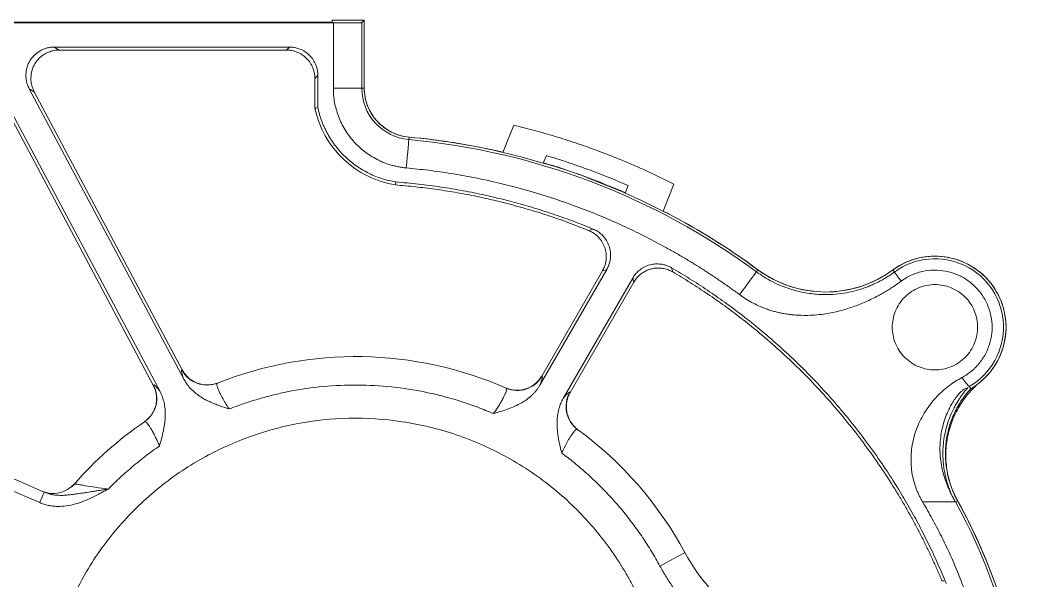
# Model space of a CAD drawing. Header units: millimetres. Extents: x 150 to 443, y 88 to 295.
# Drawn here: x 185.5 to 238.8, y 218.5 to 248.1 of the extents above; entities that cross this region are included whole.
import ezdxf

# ---------------------------------------------------------------- set-up
doc = ezdxf.new("R2010")
doc.units = ezdxf.units.MM

msp = doc.modelspace()

# ---------------------------------------------------------------- linework, layer by layer
at = {"color": 7, "linetype": 'Continuous', "lineweight": 15}
for p, q in [((201.976, 248.126), (203.668, 248.126)), ((201.976, 248.126), (201.976, 248.023)), ((203.539, 247.997), (203.668, 248.126)), ((203.668, 248.126), (203.668, 244.54)), ((165.355, 247.984), (202.038, 247.984)), ((202.038, 247.984), (202.038, 244.54)), ((203.539, 247.997), (203.539, 244.54)), ((187.307, 246.705), (199.724, 246.705)), ((187.57, 246.547), (187.307, 246.705)), ((199.567, 246.547), (187.57, 246.547)), ((199.567, 246.547), (199.724, 246.705)), ((183.541, 245.753), (192.53, 228.848)), ((183.635, 245.911), (192.889, 228.508)), ((201.22, 245.21), (201.062, 245.052)), ((201.064, 243.472), (201.062, 245.052)), ((201.22, 245.21), (201.222, 243.489)), ((194.139, 229.173), (185.986, 244.507)), ((186.249, 244.349), (185.986, 244.507)), ((202.038, 244.54), (203.539, 244.54)), ((203.539, 244.54), (203.668, 244.54)), ((194.059, 229.661), (186.249, 244.349)), ((210.977, 241.134), (211.56, 242.578)), ((206.034, 241.948), (206.022, 241.82)), ((210.77, 241.188), (210.707, 241.214)), ((213.119, 240.571), (213.282, 240.974)), ((213.125, 240.585), (213.271, 240.537)), ((213.267, 240.537), (213.229, 240.542)), ((217.273, 239.076), (215.369, 239.837)), ((205.318, 239.424), (205.337, 239.581)), ((217.607, 239.387), (217.444, 238.985)), ((220.019, 239.464), (219.44, 238.032)), ((217.332, 239.038), (217.298, 239.06)), ((217.3, 239.06), (217.45, 238.999)), ((219.676, 237.929), (219.611, 237.95)), ((216.472, 234.966), (212.94, 228.846)), ((216.245, 234.888), (213.037, 229.33)), ((216.472, 234.966), (216.245, 234.888)), ((224.375, 234.839), (224.452, 234.943)), ((231.572, 234.935), (231.654, 234.825)), ((214.167, 228.138), (217.842, 234.505)), ((214.537, 228.464), (217.899, 234.289)), ((192.53, 228.848), (192.542, 228.856)), ((235.594, 228.773), (235.681, 228.665)), ((186.777, 223.197), (185.044, 223.951)), ((188.408, 223.635), (188.209, 223.484)), ((188.37, 223.641), (188.406, 223.634)), ((186.537, 222.647), (184.804, 223.4)), ((234.988, 222.748), (234.875, 222.685)), ((234.265, 218.516), (234.163, 218.517))]:
    msp.add_line(p, q, dxfattribs=at)
at = {"color": 7, "linetype": 'Continuous', "lineweight": 15, "flags": 128}
for points in [[(205.885, 240.324), (205.912, 240.615), (205.937, 240.894), (205.961, 241.151), (205.981, 241.377), (205.999, 241.563), (206.011, 241.702), (206.019, 241.789), (206.022, 241.82)], [(194.059, 229.661), (194.051, 229.658), (194.045, 229.655)], [(213.051, 229.324), (213.043, 229.327), (213.037, 229.33)], [(214.537, 228.464), (214.53, 228.469), (214.525, 228.473)], [(186.537, 222.647), (186.584, 222.754), (186.629, 222.857), (186.67, 222.953), (186.707, 223.036), (186.736, 223.105), (186.758, 223.155), (186.772, 223.187), (186.777, 223.197)], [(219.276, 219.3), (219.534, 219.44), (219.781, 219.574), (220.009, 219.698), (220.209, 219.807), (220.373, 219.896), (220.495, 219.962), (220.571, 220.002), (220.596, 220.016)]]:
    msp.add_lwpolyline(points, dxfattribs=at)
at = {"color": 7, "linetype": 'Continuous', "lineweight": 15}
for centre, radius, start, end in [((206.271, 244.54), 2.732, 180, 264.7703), ((206.271, 244.54), 2.603, 180, 264.7703), ((202.693, 205.45), 36.521, 53.5816, 84.7703), ((202.693, 205.45), 36.651, 76.9263, 84.7703), ((202.693, 205.45), 36.661, 66.2574, 73.4621), ((202.693, 205.45), 36.651, 53.5816, 62.7995), ((233.794, 231.91), 3.754, 309.5754, 126.2919), ((233.794, 231.91), 3.617, 299.8486, 126.2919), ((228.018, 239.776), 6.006, 233.5816, 306.2919), ((203.219, 210.589), 19.77, 66.3385, 111.6657), ((195.369, 230.355), 1.498, 207.8498, 291.5713), ((211.752, 230.07), 1.498, 246.4329, 330.154), ((191.221, 228.149), 1.498, 304.4285, 28.1495), ((215.82, 227.721), 1.498, 149.8545, 233.5752), ((203.219, 210.589), 19.77, 124.3343, 138.6847), ((203.219, 210.589), 19.77, 28.4802, 53.6699), ((187.242, 224.632), 1.501, 246.496, 318.6847), ((229.742, 224.978), 10.406, 208.4802, 237.5819)]:
    msp.add_arc(centre, radius, start, end, dxfattribs=at)
for centre, major_axis, start_param, end_param in [((183.697, 255.347), (839.655, 0), 4.691784, 4.732993), ((183.697, 252.913), (561.609, 0), 4.681655, 4.743123), ((200.975, 248.03), (1.001, 0), 4.732993, 6.283185)]:
    msp.add_ellipse(centre, major_axis=major_axis, ratio=0.008727, start_param=start_param, end_param=end_param, dxfattribs=at)
for points, knots in [([(201.976, 248.023), (201.975, 248.023), (201.974, 248.022), (201.96, 248.021), (201.938, 248.02), (201.894, 248.019), (201.816, 248.018), (201.684, 248.017), (201.522, 248.015), (201.341, 248.015), (201.149, 248.014), (201.019, 248.014), (200.954, 248.014)], [0, 0, 0, 0, 0.0603508, 0.1202218, 0.1801337, 0.2406059, 0.3702095, 0.5001323, 0.6297338, 0.7596546, 0.8797461, 1, 1, 1, 1]), ([(202.038, 247.984), (202.075, 247.984), (202.15, 247.984), (202.262, 247.984), (202.373, 247.984), (202.481, 247.984), (202.648, 247.985), (202.864, 247.986), (203.102, 247.987), (203.297, 247.989), (203.421, 247.991), (203.493, 247.993), (203.531, 247.995), (203.536, 247.996), (203.539, 247.997)], [0, 0, 0, 0, 0.048296, 0.096201, 0.143986, 0.191927, 0.240294, 0.370053, 0.500042, 0.629802, 0.759793, 0.840024, 0.919669, 1, 1, 1, 1]), ([(185.986, 244.507), (185.967, 244.546), (185.928, 244.623), (185.882, 244.744), (185.847, 244.867), (185.823, 244.993), (185.81, 245.121), (185.807, 245.273), (185.822, 245.447), (185.878, 245.697), (186.007, 245.99), (186.246, 246.293), (186.506, 246.487), (186.742, 246.6), (186.927, 246.66), (187.116, 246.698), (187.244, 246.702), (187.307, 246.705)], [0, 0, 0, 0, 0.042458, 0.084257, 0.125701, 0.167104, 0.208779, 0.251033, 0.314438, 0.377933, 0.500218, 0.622503, 0.749127, 0.812636, 0.876424, 0.938117, 1, 1, 1, 1]), ([(187.57, 246.547), (187.526, 246.546), (187.44, 246.544), (187.311, 246.527), (187.186, 246.5), (187.064, 246.463), (186.944, 246.414), (186.809, 246.346), (186.663, 246.251), (186.468, 246.083), (186.269, 245.832), (186.115, 245.479), (186.065, 245.158), (186.076, 244.897), (186.11, 244.705), (186.166, 244.52), (186.221, 244.406), (186.249, 244.349)], [0, 0, 0, 0, 0.042458, 0.084257, 0.125701, 0.167104, 0.208779, 0.251033, 0.314438, 0.377933, 0.500218, 0.622503, 0.749127, 0.812636, 0.876424, 0.938117, 1, 1, 1, 1]), ([(201.062, 245.052), (201.062, 245.09), (201.06, 245.166), (201.047, 245.278), (201.026, 245.389), (200.996, 245.497), (200.937, 245.664), (200.826, 245.88), (200.632, 246.117), (200.395, 246.311), (200.156, 246.434), (199.94, 246.504), (199.755, 246.54), (199.63, 246.545), (199.567, 246.547)], [0, 0, 0, 0, 0.0484, 0.09638, 0.144215, 0.19218, 0.24055, 0.370225, 0.500048, 0.629643, 0.759546, 0.839791, 0.919515, 1, 1, 1, 1]), ([(199.724, 246.705), (199.762, 246.704), (199.838, 246.702), (199.95, 246.689), (200.06, 246.668), (200.169, 246.639), (200.336, 246.58), (200.552, 246.469), (200.789, 246.275), (200.984, 246.038), (201.106, 245.8), (201.177, 245.584), (201.213, 245.399), (201.218, 245.273), (201.22, 245.21)], [0, 0, 0, 0, 0.0484, 0.09638, 0.144215, 0.19218, 0.24055, 0.370225, 0.500048, 0.629643, 0.759546, 0.839791, 0.919515, 1, 1, 1, 1]), ([(205.885, 240.324), (205.813, 240.332), (205.67, 240.347), (205.457, 240.384), (205.247, 240.43), (205.039, 240.487), (204.835, 240.555), (204.634, 240.634), (204.256, 240.804), (203.728, 241.122), (203.126, 241.669), (202.635, 242.319), (202.343, 242.923), (202.182, 243.42), (202.099, 243.788), (202.047, 244.162), (202.041, 244.414), (202.038, 244.54)], [0, 0, 0, 0, 0.034692, 0.069162, 0.1035, 0.137795, 0.17214, 0.206624, 0.241337, 0.370639, 0.500026, 0.629329, 0.758715, 0.819263, 0.879336, 0.93942, 1, 1, 1, 1]), ([(206.034, 241.948), (205.714, 241.978), (205.4, 242.067), (204.826, 242.352), (204.565, 242.549), (204.132, 243.023), (203.96, 243.3), (203.728, 243.899), (203.668, 244.219), (203.668, 244.54)], [0, 0, 0, 0, 0.25, 0.25, 0.5, 0.5, 0.75, 0.75, 1, 1, 1, 1]), ([(201.064, 243.472), (201.173, 242.964), (201.358, 242.472), (201.867, 241.565), (202.189, 241.15), (202.942, 240.433), (203.373, 240.131), (204.304, 239.668), (204.805, 239.507), (205.318, 239.424)], [0, 0, 0, 0, 0.25, 0.25, 0.5, 0.5, 0.75, 0.75, 1, 1, 1, 1]), ([(201.222, 243.489), (201.238, 243.421), (201.269, 243.284), (201.327, 243.081), (201.392, 242.882), (201.466, 242.686), (201.549, 242.492), (201.639, 242.302), (201.824, 241.951), (202.146, 241.461), (202.665, 240.888), (203.263, 240.399), (203.815, 240.077), (204.274, 239.872), (204.62, 239.748), (204.975, 239.648), (205.216, 239.603), (205.337, 239.581)], [0, 0, 0, 0, 0.03506, 0.069971, 0.104794, 0.13959, 0.17442, 0.209346, 0.244427, 0.372177, 0.500018, 0.627768, 0.755608, 0.816853, 0.877782, 0.938722, 1, 1, 1, 1]), ([(220.019, 239.464), (219.826, 239.561), (219.442, 239.754), (218.859, 240.032), (218.273, 240.301), (217.682, 240.559), (217.086, 240.807), (216.486, 241.045), (215.731, 241.331), (214.818, 241.652), (213.742, 241.994), (212.657, 242.307), (211.926, 242.488), (211.56, 242.578)], [0, 0, 0, 0, 0.071473, 0.142898, 0.214294, 0.285682, 0.357084, 0.428518, 0.500006, 0.625048, 0.749988, 0.874935, 1, 1, 1, 1]), ([(213.282, 240.974), (213.466, 240.919), (213.834, 240.807), (214.382, 240.629), (214.927, 240.443), (215.47, 240.249), (216.009, 240.046), (216.545, 239.835), (217.078, 239.616), (217.43, 239.463), (217.607, 239.387)], [0, 0, 0, 0, 0.125106, 0.250121, 0.375076, 0.5, 0.624924, 0.749879, 0.874894, 1, 1, 1, 1]), ([(223.484, 233.631), (223.324, 233.748), (223.005, 233.981), (222.518, 234.32), (222.027, 234.652), (221.53, 234.975), (221.028, 235.289), (220.52, 235.595), (220.007, 235.893), (218.965, 236.474), (217.361, 237.281), (215.153, 238.208), (212.886, 238.983), (210.96, 239.497), (209.407, 239.828), (208.239, 240.035), (207.065, 240.205), (206.279, 240.285), (205.885, 240.324)], [0, 0, 0, 0, 0.031136, 0.062246, 0.093339, 0.124424, 0.15551, 0.186606, 0.21772, 0.248862, 0.374419, 0.500004, 0.625561, 0.751147, 0.81339, 0.875566, 0.937746, 1, 1, 1, 1]), ([(215.31, 239.861), (215.309, 239.861), (214.653, 240.126), (213.975, 240.33), (213.298, 240.533)], [0, 0, 0, 0, 0.001425, 1, 1, 1, 1]), ([(215.513, 237.022), (215.332, 237.094), (214.97, 237.239), (214.423, 237.444), (213.873, 237.641), (213.32, 237.828), (212.763, 238.005), (212.204, 238.173), (211.642, 238.331), (211.077, 238.479), (210.357, 238.655), (209.482, 238.847), (208.448, 239.041), (207.41, 239.202), (206.366, 239.333), (205.668, 239.394), (205.318, 239.424)], [0, 0, 0, 0, 0.055627, 0.111199, 0.166731, 0.22224, 0.277741, 0.333253, 0.38879, 0.444369, 0.500007, 0.600093, 0.700039, 0.799942, 0.899898, 1, 1, 1, 1]), ([(205.337, 239.581), (205.536, 239.564), (205.933, 239.531), (206.527, 239.469), (207.119, 239.397), (207.71, 239.315), (208.299, 239.223), (208.887, 239.12), (209.473, 239.007), (210.058, 238.883), (210.796, 238.714), (211.683, 238.487), (212.715, 238.189), (213.737, 237.858), (214.75, 237.497), (215.415, 237.23), (215.747, 237.096)], [0, 0, 0, 0, 0.05563, 0.111203, 0.166734, 0.222241, 0.277741, 0.33325, 0.388787, 0.444367, 0.500007, 0.600096, 0.700041, 0.799941, 0.899894, 1, 1, 1, 1]), ([(215.513, 237.022), (215.548, 237.006), (215.618, 236.976), (215.717, 236.921), (215.809, 236.862), (215.893, 236.799), (215.969, 236.733), (216.092, 236.612), (216.241, 236.416), (216.377, 236.126), (216.448, 235.814), (216.451, 235.534), (216.411, 235.292), (216.349, 235.087), (216.281, 234.956), (216.245, 234.888)], [0, 0, 0, 0, 0.045388, 0.089651, 0.132508, 0.173698, 0.212983, 0.250154, 0.376655, 0.499866, 0.623348, 0.749896, 0.826376, 0.910406, 1, 1, 1, 1]), ([(215.747, 237.096), (215.787, 237.079), (215.865, 237.044), (215.975, 236.981), (216.08, 236.909), (216.178, 236.828), (216.315, 236.694), (216.471, 236.49), (216.605, 236.199), (216.676, 235.887), (216.677, 235.601), (216.636, 235.357), (216.572, 235.154), (216.506, 235.029), (216.472, 234.966)], [0, 0, 0, 0, 0.050502, 0.100408, 0.150081, 0.199889, 0.250199, 0.375209, 0.50015, 0.624863, 0.750111, 0.833451, 0.91618, 1, 1, 1, 1]), ([(235.681, 228.665), (236.12, 228.92), (236.507, 229.266), (237.112, 230.082), (237.331, 230.552), (237.564, 231.541), (237.579, 232.059), (237.403, 233.06), (237.212, 233.542), (236.656, 234.392), (236.29, 234.76), (235.443, 235.32), (234.961, 235.513), (233.961, 235.694), (233.443, 235.681), (232.453, 235.452), (231.982, 235.236), (231.572, 234.935)], [0, 0, 0, 0, 0.125, 0.125, 0.25, 0.25, 0.375, 0.375, 0.5, 0.5, 0.625, 0.625, 0.75, 0.75, 0.875, 0.875, 1, 1, 1, 1]), ([(217.842, 234.505), (217.863, 234.539), (217.903, 234.606), (217.974, 234.7), (218.051, 234.788), (218.135, 234.87), (218.271, 234.983), (218.472, 235.109), (218.749, 235.212), (219.04, 235.261), (219.303, 235.251), (219.528, 235.206), (219.715, 235.143), (219.831, 235.082), (219.889, 235.051)], [0, 0, 0, 0, 0.050391, 0.100268, 0.149941, 0.199722, 0.249925, 0.374905, 0.499595, 0.624419, 0.749332, 0.833079, 0.916148, 1, 1, 1, 1]), ([(217.899, 234.289), (217.921, 234.324), (217.964, 234.395), (218.04, 234.494), (218.123, 234.587), (218.212, 234.671), (218.306, 234.747), (218.405, 234.813), (218.505, 234.871), (218.607, 234.919), (218.709, 234.958), (218.846, 234.999), (219.026, 235.034), (219.255, 235.042), (219.493, 235.013), (219.731, 234.947), (219.879, 234.869), (219.953, 234.831)], [0, 0, 0, 0, 0.052823, 0.105634, 0.158184, 0.210226, 0.261523, 0.311846, 0.360988, 0.40876, 0.454999, 0.499568, 0.590377, 0.687387, 0.789193, 0.894047, 1, 1, 1, 1]), ([(219.889, 235.051), (220.05, 234.956), (220.371, 234.767), (220.847, 234.474), (221.319, 234.174), (221.785, 233.867), (222.245, 233.552), (222.701, 233.229), (223.151, 232.899), (223.596, 232.562), (224.036, 232.217), (225.059, 231.388), (226.605, 230.002), (228.552, 227.942), (230.322, 225.729), (231.584, 223.85), (232.444, 222.397), (232.981, 221.417), (233.485, 220.421), (233.959, 219.409), (234.247, 218.721), (234.391, 218.377)], [0, 0, 0, 0, 0.0248713, 0.0497167, 0.0745426, 0.0993557, 0.1241627, 0.1489701, 0.1737847, 0.198613, 0.2234616, 0.2483372, 0.3741588, 0.5000041, 0.6258256, 0.751671, 0.801386, 0.8510234, 0.9006362, 0.9502774, 1, 1, 1, 1]), ([(234.163, 218.517), (234.084, 218.704), (233.927, 219.078), (233.678, 219.633), (233.421, 220.183), (233.153, 220.728), (232.876, 221.268), (232.59, 221.803), (232.294, 222.333), (231.988, 222.858), (231.299, 223.994), (230.15, 225.694), (228.415, 227.856), (226.511, 229.871), (224.864, 231.351), (223.575, 232.384), (222.7, 233.041), (221.805, 233.667), (220.891, 234.268), (220.265, 234.643), (219.953, 234.831)], [0, 0, 0, 0, 0.027638, 0.055246, 0.082832, 0.110406, 0.137976, 0.165551, 0.193139, 0.220751, 0.248393, 0.374186, 0.500004, 0.625797, 0.751614, 0.801339, 0.850988, 0.900614, 0.950268, 1, 1, 1, 1]), ([(223.484, 233.631), (223.719, 233.949), (223.944, 234.255), (224.278, 234.708), (224.373, 234.836), (224.375, 234.839)], [0, 0, 0, 0, 0.5, 0.5, 1, 1, 1, 1]), ([(231.654, 234.825), (231.594, 234.782), (231.471, 234.693), (231.277, 234.567), (231.07, 234.443), (230.851, 234.323), (230.618, 234.208), (230.372, 234.099), (229.885, 233.91), (229.088, 233.694), (228.217, 233.618), (227.43, 233.655), (226.823, 233.743), (226.199, 233.906), (225.672, 234.097), (225.202, 234.316), (224.766, 234.563), (224.502, 234.749), (224.375, 234.839)], [0, 0, 0, 0, 0.02836, 0.057862, 0.088517, 0.120331, 0.153309, 0.187465, 0.222815, 0.352789, 0.501718, 0.556321, 0.657541, 0.738606, 0.805964, 0.874801, 0.939551, 1, 1, 1, 1]), ([(231.572, 234.935), (231.061, 234.559), (230.489, 234.265), (229.281, 233.87), (228.646, 233.77), (227.376, 233.771), (226.741, 233.873), (225.534, 234.271), (224.963, 234.566), (224.452, 234.943)], [0, 0, 0, 0, 0.25, 0.25, 0.5, 0.5, 0.75, 0.75, 1, 1, 1, 1]), ([(232.009, 234.341), (231.963, 234.404), (231.87, 234.53), (231.752, 234.69), (231.682, 234.786), (231.661, 234.814), (231.657, 234.82)], [0.0833148, 0.0833148, 0.0833148, 0.0833148, 0.3333148, 0.5833148, 0.8333148, 1, 1, 1, 1]), ([(235.22, 229.252), (235.272, 229.281), (235.374, 229.338), (235.521, 229.435), (235.662, 229.538), (235.795, 229.65), (235.923, 229.77), (236.043, 229.898), (236.254, 230.148), (236.515, 230.555), (236.732, 231.142), (236.828, 231.751), (236.796, 232.365), (236.643, 232.968), (236.363, 233.53), (235.975, 234.026), (235.497, 234.424), (234.957, 234.716), (234.366, 234.892), (233.743, 234.949), (233.22, 234.883), (232.82, 234.77), (232.535, 234.657), (232.262, 234.516), (232.094, 234.399), (232.009, 234.341)], [0, 0, 0, 0, 0.017882, 0.035614, 0.053257, 0.070872, 0.088519, 0.10626, 0.124154, 0.187895, 0.25169, 0.312666, 0.373697, 0.43683, 0.500017, 0.563151, 0.626338, 0.687314, 0.748344, 0.812086, 0.875881, 0.907064, 0.937927, 0.968797, 1, 1, 1, 1]), ([(232.009, 234.341), (231.929, 234.283), (231.77, 234.168), (231.528, 234.005), (231.285, 233.851), (231.039, 233.706), (230.663, 233.497), (230.142, 233.244), (229.46, 232.975), (228.759, 232.762), (228.12, 232.63), (227.563, 232.56), (227.087, 232.53), (226.773, 232.538), (226.617, 232.542)], [0, 0, 0, 0, 0.051053, 0.101444, 0.151212, 0.200396, 0.249038, 0.374257, 0.50006, 0.628283, 0.753374, 0.837165, 0.919246, 1, 1, 1, 1]), ([(233.794, 234.162), (233.936, 234.162), (234.219, 234.136), (234.639, 234.013), (235.04, 233.806), (235.397, 233.513), (235.691, 233.156), (235.897, 232.755), (236.02, 232.335), (236.06, 231.91), (236.02, 231.485), (235.897, 231.065), (235.691, 230.664), (235.398, 230.307), (235.04, 230.013), (234.64, 229.807), (234.219, 229.684), (233.794, 229.645), (233.37, 229.684), (232.949, 229.807), (232.549, 230.013), (232.191, 230.306), (231.898, 230.664), (231.691, 231.064), (231.568, 231.485), (231.529, 231.91), (231.568, 232.334), (231.691, 232.755), (231.898, 233.155), (232.191, 233.513), (232.549, 233.806), (232.949, 234.013), (233.37, 234.136), (233.653, 234.162), (233.794, 234.162)], [0, 0, 0, 0, 0.029992, 0.060002, 0.092482, 0.125, 0.15748, 0.189998, 0.21998, 0.25, 0.279982, 0.310002, 0.342482, 0.375, 0.40748, 0.439998, 0.46998, 0.5, 0.529982, 0.560002, 0.592482, 0.625, 0.65748, 0.689998, 0.71998, 0.75, 0.779982, 0.810002, 0.842482, 0.875, 0.90748, 0.939998, 0.96999, 1, 1, 1, 1]), ([(226.617, 232.542), (226.534, 232.547), (226.37, 232.557), (226.126, 232.583), (225.885, 232.618), (225.648, 232.663), (225.414, 232.717), (225.184, 232.781), (224.9, 232.872), (224.566, 233.001), (224.19, 233.182), (223.826, 233.389), (223.598, 233.55), (223.484, 233.631)], [0, 0, 0, 0, 0.073705, 0.146609, 0.218825, 0.29047, 0.361665, 0.432533, 0.503198, 0.627589, 0.751373, 0.875271, 1, 1, 1, 1]), ([(194.139, 229.173), (194.129, 229.202), (194.108, 229.26), (194.082, 229.337), (194.061, 229.406), (194.045, 229.467), (194.03, 229.532), (194.022, 229.592), (194.025, 229.639), (194.038, 229.65), (194.045, 229.655)], [0, 0, 0, 0, 0.100564, 0.200565, 0.300346, 0.400249, 0.500616, 0.667779, 0.833728, 1, 1, 1, 1]), ([(194.059, 229.661), (194.077, 229.629), (194.113, 229.565), (194.175, 229.474), (194.243, 229.389), (194.317, 229.308), (194.437, 229.196), (194.616, 229.066), (194.866, 228.949), (195.133, 228.878), (195.377, 228.859), (195.59, 228.875), (195.771, 228.91), (195.885, 228.951), (195.943, 228.971)], [0, 0, 0, 0, 0.050221, 0.10004, 0.149728, 0.199557, 0.249797, 0.374865, 0.500051, 0.624915, 0.749856, 0.833489, 0.916457, 1, 1, 1, 1]), ([(196.538, 227.592), (196.425, 227.628), (196.209, 227.698), (195.903, 227.809), (195.63, 227.92), (195.389, 228.03), (195.148, 228.16), (194.907, 228.316), (194.667, 228.506), (194.459, 228.712), (194.279, 228.932), (194.186, 229.094), (194.139, 229.173)], [0, 0, 0, 0, 0.120719, 0.230933, 0.330776, 0.420432, 0.500152, 0.608871, 0.712054, 0.810787, 0.906313, 1, 1, 1, 1]), ([(196.538, 227.592), (196.516, 227.626), (196.467, 227.697), (196.394, 227.812), (196.316, 227.938), (196.211, 228.119), (196.104, 228.317), (196.016, 228.504), (195.942, 228.676), (195.9, 228.805), (195.888, 228.893), (195.893, 228.942), (195.911, 228.955), (195.92, 228.962)], [0, 0, 0, 0, 0.051762, 0.10954, 0.173312, 0.243063, 0.388415, 0.492247, 0.579236, 0.743691, 0.825199, 0.910568, 1, 1, 1, 1]), ([(211.13, 228.707), (211.164, 228.692), (211.232, 228.665), (211.337, 228.632), (211.443, 228.607), (211.552, 228.59), (211.716, 228.576), (211.936, 228.585), (212.205, 228.646), (212.458, 228.755), (212.662, 228.891), (212.819, 229.036), (212.94, 229.175), (213.005, 229.278), (213.037, 229.33)], [0, 0, 0, 0, 0.050285, 0.100157, 0.149881, 0.199726, 0.249955, 0.374943, 0.499643, 0.624704, 0.749352, 0.833264, 0.916391, 1, 1, 1, 1]), ([(213.051, 229.324), (213.055, 229.321), (213.063, 229.316), (213.07, 229.296), (213.071, 229.269), (213.067, 229.233), (213.057, 229.179), (213.034, 229.099), (212.996, 228.986), (212.958, 228.893), (212.94, 228.846)], [0, 0, 0, 0, 0.0999718, 0.1995928, 0.2991958, 0.3991139, 0.4996771, 0.6664402, 0.8326856, 1, 1, 1, 1]), ([(233.146, 222.681), (233.114, 222.737), (233.049, 222.849), (232.962, 223.021), (232.882, 223.196), (232.81, 223.374), (232.714, 223.646), (232.614, 224.018), (232.543, 224.494), (232.523, 224.976), (232.566, 225.617), (232.71, 226.247), (232.945, 226.844), (233.164, 227.273), (233.423, 227.68), (233.7, 228.034), (233.984, 228.341), (234.265, 228.602), (234.564, 228.842), (234.882, 229.062), (235.107, 229.189), (235.22, 229.252)], [0, 0, 0, 0, 0.025182, 0.050231, 0.075193, 0.100116, 0.125051, 0.187451, 0.250048, 0.312278, 0.375049, 0.499891, 0.562154, 0.624902, 0.687248, 0.749917, 0.799943, 0.84969, 0.899431, 0.949444, 1, 1, 1, 1]), ([(236.186, 229.016), (236.132, 228.971), (236.025, 228.88), (235.872, 228.736), (235.725, 228.586), (235.585, 228.431), (235.451, 228.269), (235.324, 228.102), (235.204, 227.929), (234.97, 227.559), (234.674, 226.958), (234.431, 226.095), (234.342, 225.201), (234.403, 224.464), (234.524, 223.899), (234.647, 223.497), (234.801, 223.106), (234.931, 222.858), (234.996, 222.733)], [0, 0, 0, 0, 0.030484, 0.06081, 0.09103, 0.121198, 0.151369, 0.181596, 0.211933, 0.242434, 0.371192, 0.500026, 0.628785, 0.757618, 0.818416, 0.878791, 0.939175, 1, 1, 1, 1]), ([(235.22, 229.252), (235.236, 229.232), (235.266, 229.192), (235.311, 229.133), (235.354, 229.077), (235.394, 229.025), (235.431, 228.977), (235.465, 228.933), (235.496, 228.895), (235.522, 228.862), (235.544, 228.834), (235.562, 228.812), (235.577, 228.794), (235.587, 228.782), (235.593, 228.775), (235.594, 228.774), (235.594, 228.773)], [0, 0, 0, 0, 0.0810139, 0.160557, 0.2386233, 0.3152082, 0.3903086, 0.4639232, 0.5360533, 0.6067022, 0.6758761, 0.7435834, 0.809835, 0.8746444, 0.938027, 1, 1, 1, 1]), ([(192.53, 228.848), (192.548, 228.81), (192.586, 228.735), (192.631, 228.614), (192.667, 228.486), (192.693, 228.351), (192.705, 228.212), (192.705, 228.069), (192.691, 227.925), (192.656, 227.748), (192.582, 227.527), (192.441, 227.275), (192.268, 227.075), (192.128, 226.957), (192.064, 226.911), (192.048, 226.9)], [0, 0, 0, 0, 0.056794, 0.115565, 0.17619, 0.238508, 0.302322, 0.367398, 0.43347, 0.50025, 0.613909, 0.750186, 0.891962, 0.973439, 1, 1, 1, 1]), ([(192.889, 228.508), (192.874, 228.529), (192.844, 228.57), (192.802, 228.625), (192.76, 228.679), (192.711, 228.737), (192.649, 228.805), (192.593, 228.851), (192.558, 228.863), (192.546, 228.858), (192.542, 228.856)], [0, 0, 0, 0, 0.083493, 0.167045, 0.250654, 0.349331, 0.500453, 0.742697, 0.909161, 1, 1, 1, 1]), ([(192.889, 228.508), (192.912, 228.463), (192.958, 228.371), (193.015, 228.228), (193.064, 228.079), (193.103, 227.925), (193.133, 227.766), (193.154, 227.601), (193.165, 227.431), (193.167, 227.256), (193.155, 226.923), (193.067, 226.376), (192.933, 225.902), (192.858, 225.635)], [0, 0, 0, 0, 0.051859, 0.104108, 0.156993, 0.21075, 0.265605, 0.321771, 0.379445, 0.43881, 0.500034, 0.71762, 1, 1, 1, 1]), ([(210.487, 227.349), (210.351, 227.407), (210.079, 227.523), (209.666, 227.684), (209.25, 227.835), (208.831, 227.976), (208.408, 228.107), (207.982, 228.227), (207.552, 228.337), (206.678, 228.54), (205.342, 228.764), (203.538, 228.884), (201.73, 228.827), (200.299, 228.638), (199.245, 228.425), (198.557, 228.257), (197.876, 228.063), (197.202, 227.844), (196.76, 227.676), (196.538, 227.592)], [0, 0, 0, 0, 0.031013, 0.061973, 0.092898, 0.123805, 0.154714, 0.185642, 0.216607, 0.247629, 0.373798, 0.500005, 0.626174, 0.752381, 0.801973, 0.851457, 0.900906, 0.950395, 1, 1, 1, 1]), ([(212.94, 228.846), (212.913, 228.802), (212.86, 228.715), (212.769, 228.59), (212.669, 228.47), (212.559, 228.355), (212.44, 228.245), (212.311, 228.14), (212.173, 228.04), (212.025, 227.946), (211.737, 227.78), (211.226, 227.565), (210.754, 227.427), (210.487, 227.349)], [0, 0, 0, 0, 0.051859, 0.104108, 0.156993, 0.21075, 0.265605, 0.321771, 0.379445, 0.43881, 0.500034, 0.71762, 1, 1, 1, 1]), ([(210.487, 227.349), (210.512, 227.383), (210.562, 227.451), (210.633, 227.555), (210.703, 227.66), (210.769, 227.764), (210.833, 227.867), (210.892, 227.967), (210.948, 228.065), (210.998, 228.159), (211.056, 228.272), (211.112, 228.394), (211.158, 228.514), (211.181, 228.606), (211.182, 228.671), (211.163, 228.688), (211.153, 228.697)], [0, 0, 0, 0, 0.053237, 0.106787, 0.160673, 0.214918, 0.269545, 0.324579, 0.380044, 0.435964, 0.492365, 0.59244, 0.693088, 0.794461, 0.896716, 1, 1, 1, 1]), ([(214.167, 228.138), (214.185, 228.162), (214.223, 228.21), (214.275, 228.272), (214.322, 228.327), (214.365, 228.373), (214.412, 228.42), (214.459, 228.459), (214.501, 228.481), (214.517, 228.476), (214.525, 228.473)], [0, 0, 0, 0, 0.1003898, 0.2002714, 0.2999848, 0.399872, 0.5002731, 0.6674628, 0.833523, 1, 1, 1, 1]), ([(214.537, 228.464), (214.52, 228.432), (214.484, 228.368), (214.441, 228.267), (214.404, 228.164), (214.375, 228.059), (214.343, 227.897), (214.328, 227.676), (214.361, 227.402), (214.442, 227.139), (214.556, 226.922), (214.683, 226.749), (214.807, 226.615), (214.903, 226.539), (214.951, 226.501)], [0, 0, 0, 0, 0.050221, 0.10004, 0.149728, 0.199557, 0.249797, 0.374865, 0.500051, 0.624915, 0.749856, 0.833489, 0.916457, 1, 1, 1, 1]), ([(235.543, 228.717), (235.542, 228.716), (235.539, 228.714), (235.53, 228.711), (235.522, 228.711), (235.501, 228.704), (235.455, 228.691), (235.382, 228.668), (235.276, 228.604), (235.145, 228.49), (234.98, 228.307), (234.81, 228.073), (234.656, 227.822), (234.431, 227.388), (234.196, 226.743), (234.053, 225.907), (234.056, 225.036), (234.182, 224.338), (234.36, 223.778), (234.514, 223.394), (234.646, 223.118), (234.736, 222.942), (234.774, 222.869), (234.808, 222.807), (234.825, 222.775), (234.837, 222.754), (234.846, 222.737), (234.858, 222.714), (234.87, 222.692), (234.875, 222.684), (234.876, 222.682), (234.877, 222.682), (234.877, 222.682), (234.877, 222.681), (234.877, 222.682), (234.877, 222.682), (234.877, 222.681), (234.877, 222.681)], [0, 0, 0, 0, 0.005678, 0.010599, 0.01585, 0.02142, 0.031526, 0.051388, 0.062414, 0.085528, 0.125185, 0.166972, 0.208838, 0.250725, 0.375484, 0.500547, 0.612542, 0.748621, 0.806898, 0.87304, 0.935602, 0.948694, 0.967003, 0.974582, 0.983449, 0.984469, 0.985978, 0.991959, 0.996123, 0.997714, 0.998452, 0.998819, 0.998864, 0.999317, 0.999723, 0.999815, 1, 1, 1, 1]), ([(234.875, 222.685), (234.873, 222.687), (234.868, 222.696), (234.849, 222.728), (234.807, 222.8), (234.75, 222.902), (234.683, 223.041), (234.611, 223.216), (234.532, 223.424), (234.462, 223.631), (234.399, 223.841), (234.344, 224.057), (234.291, 224.317), (234.246, 224.62), (234.216, 224.966), (234.21, 225.354), (234.236, 225.775), (234.298, 226.2), (234.392, 226.603), (234.506, 226.967), (234.632, 227.291), (234.764, 227.576), (234.897, 227.825), (235.025, 228.039), (235.142, 228.22), (235.247, 228.369), (235.337, 228.489), (235.411, 228.581), (235.475, 228.656), (235.526, 228.701), (235.538, 228.712), (235.543, 228.717)], [0, 0, 0, 0, 0.003519, 0.012934, 0.027689, 0.046419, 0.070123, 0.098936, 0.132629, 0.170984, 0.198813, 0.23287, 0.273205, 0.319697, 0.372325, 0.431097, 0.496036, 0.563428, 0.625941, 0.683495, 0.736043, 0.783687, 0.826543, 0.864457, 0.897367, 0.925281, 0.948199, 0.966161, 0.979562, 0.99146, 1, 1, 1, 1]), ([(234.988, 222.748), (234.953, 222.813), (234.883, 222.943), (234.789, 223.144), (234.703, 223.348), (234.626, 223.555), (234.558, 223.765), (234.5, 223.979), (234.407, 224.388), (234.33, 225.003), (234.361, 225.82), (234.519, 226.622), (234.756, 227.255), (234.997, 227.727), (235.2, 228.057), (235.426, 228.372), (235.596, 228.567), (235.681, 228.665)], [0, 0, 0, 0, 0.035, 0.069839, 0.104581, 0.139294, 0.174044, 0.208896, 0.243916, 0.371926, 0.500019, 0.628028, 0.756122, 0.817253, 0.87804, 0.938838, 1, 1, 1, 1]), ([(214.097, 225.265), (214.068, 225.38), (214.012, 225.6), (213.944, 225.918), (213.893, 226.209), (213.86, 226.472), (213.842, 226.745), (213.846, 227.032), (213.88, 227.337), (213.944, 227.622), (214.036, 227.891), (214.123, 228.056), (214.167, 228.138)], [0, 0, 0, 0, 0.1206287, 0.2307965, 0.3306394, 0.4203404, 0.5001524, 0.608872, 0.712054, 0.8107874, 0.9063132, 1, 1, 1, 1]), ([(218.604, 204.583), (218.557, 204.463), (218.461, 204.223), (218.308, 203.868), (218.146, 203.517), (217.977, 203.17), (217.799, 202.826), (217.613, 202.487), (217.247, 201.855), (216.66, 200.955), (215.775, 199.828), (214.786, 198.77), (213.322, 197.459), (211.271, 196.066), (208.558, 194.866), (205.719, 194.178), (202.893, 193.998), (200.149, 194.285), (197.489, 195.015), (194.922, 196.211), (192.528, 197.884), (190.437, 199.989), (188.755, 202.433), (187.554, 205.095), (186.854, 207.839), (186.628, 210.589), (186.854, 213.338), (187.554, 216.083), (188.755, 218.745), (190.437, 221.189), (192.528, 223.294), (194.922, 224.967), (197.489, 226.162), (200.149, 226.893), (202.893, 227.18), (205.719, 227), (208.558, 226.311), (211.271, 225.112), (213.322, 223.719), (214.786, 222.408), (215.775, 221.351), (216.66, 220.223), (217.3, 219.242), (217.756, 218.439), (218.065, 217.837), (218.351, 217.223), (218.52, 216.804), (218.604, 216.595)], [0, 0, 0, 0, 0.004238, 0.008471, 0.0127, 0.016928, 0.021158, 0.025391, 0.029631, 0.045125, 0.060625, 0.076612, 0.092605, 0.12507, 0.157534, 0.189483, 0.220448, 0.250047, 0.279645, 0.31061, 0.342559, 0.375024, 0.407488, 0.439437, 0.470402, 0.500001, 0.529599, 0.560564, 0.592513, 0.624978, 0.657442, 0.689391, 0.720356, 0.749955, 0.779553, 0.810519, 0.842467, 0.874932, 0.907396, 0.923383, 0.939376, 0.954871, 0.97037, 0.977783, 0.985184, 0.992585, 1, 1, 1, 1]), ([(192.858, 225.635), (192.842, 225.674), (192.811, 225.752), (192.761, 225.868), (192.709, 225.983), (192.656, 226.094), (192.602, 226.203), (192.548, 226.307), (192.495, 226.405), (192.442, 226.498), (192.377, 226.606), (192.303, 226.719), (192.226, 226.821), (192.16, 226.89), (192.105, 226.925), (192.081, 226.918), (192.068, 226.914)], [0, 0, 0, 0, 0.053237, 0.106787, 0.160673, 0.214918, 0.269545, 0.324579, 0.380044, 0.435964, 0.492365, 0.59244, 0.693088, 0.794461, 0.896716, 1, 1, 1, 1]), ([(214.097, 225.265), (214.114, 225.303), (214.149, 225.383), (214.208, 225.506), (214.273, 225.638), (214.371, 225.823), (214.482, 226.018), (214.594, 226.193), (214.7, 226.346), (214.788, 226.45), (214.856, 226.506), (214.9, 226.528), (214.921, 226.52), (214.931, 226.516)], [0, 0, 0, 0, 0.05233, 0.11029, 0.17387, 0.243055, 0.389181, 0.492228, 0.580138, 0.743684, 0.825892, 0.911256, 1, 1, 1, 1]), ([(192.858, 225.635), (192.737, 225.551), (192.496, 225.382), (192.141, 225.118), (191.794, 224.846), (191.453, 224.566), (191.119, 224.278), (190.792, 223.981), (190.471, 223.677), (190.264, 223.468), (190.16, 223.363)], [0, 0, 0, 0, 0.125256, 0.250293, 0.375183, 0.5, 0.624817, 0.749707, 0.874744, 1, 1, 1, 1]), ([(219.276, 219.3), (219.205, 219.43), (219.062, 219.688), (218.836, 220.069), (218.603, 220.445), (218.36, 220.814), (218.108, 221.177), (217.848, 221.533), (217.579, 221.884), (217.301, 222.229), (216.938, 222.657), (216.482, 223.16), (215.922, 223.726), (215.338, 224.266), (214.731, 224.782), (214.309, 225.104), (214.097, 225.265)], [0, 0, 0, 0, 0.055703, 0.111293, 0.166803, 0.222266, 0.277714, 0.33318, 0.388697, 0.444297, 0.500013, 0.600191, 0.700087, 0.799894, 0.899801, 1, 1, 1, 1]), ([(190.16, 223.363), (190.089, 223.326), (189.948, 223.251), (189.667, 223.101), (189.305, 222.915), (188.869, 222.721), (188.414, 222.562), (187.953, 222.463), (187.548, 222.44), (187.227, 222.461), (186.987, 222.5), (186.756, 222.559), (186.61, 222.617), (186.537, 222.647)], [0, 0, 0, 0, 0.062403, 0.124807, 0.249242, 0.381236, 0.49787, 0.625693, 0.748973, 0.813883, 0.876968, 0.938802, 1, 1, 1, 1]), ([(190.16, 223.363), (190.093, 223.354), (189.961, 223.334), (189.764, 223.304), (189.571, 223.274), (189.38, 223.244), (189.201, 223.215), (189.008, 223.185), (188.764, 223.148), (188.505, 223.11), (188.254, 223.074), (188.061, 223.051), (187.849, 223.034), (187.632, 223.029), (187.398, 223.041), (187.183, 223.071), (186.975, 223.119), (186.842, 223.171), (186.777, 223.197)], [0, 0, 0, 0, 0.057802, 0.114969, 0.171484, 0.227305, 0.282363, 0.329689, 0.398326, 0.499361, 0.562315, 0.623052, 0.671714, 0.74948, 0.814211, 0.877091, 0.938739, 1, 1, 1, 1]), ([(234.877, 222.682), (234.876, 222.681), (234.873, 222.681), (234.856, 222.681), (234.828, 222.681), (234.789, 222.681), (234.738, 222.681), (234.677, 222.681), (234.605, 222.681), (234.521, 222.681), (234.427, 222.681), (234.283, 222.681), (234.068, 222.681), (233.817, 222.681), (233.583, 222.681), (233.375, 222.681), (233.225, 222.681), (233.146, 222.681)], [0, 0, 0, 0, 0.046252, 0.093109, 0.140667, 0.189017, 0.238246, 0.288433, 0.339653, 0.391971, 0.445449, 0.500141, 0.619111, 0.749973, 0.822484, 0.905843, 1, 1, 1, 1]), ([(236.258, 215.083), (236.216, 215.25), (236.132, 215.583), (235.995, 216.079), (235.849, 216.573), (235.695, 217.064), (235.531, 217.552), (235.358, 218.037), (235.176, 218.519), (234.921, 219.157), (234.581, 219.946), (234.138, 220.876), (233.663, 221.79), (233.319, 222.384), (233.146, 222.681)], [0, 0, 0, 0, 0.062569, 0.125076, 0.187542, 0.249989, 0.312438, 0.37491, 0.437427, 0.500011, 0.625081, 0.749989, 0.874905, 1, 1, 1, 1]), ([(237.876, 201.515), (238.304, 203.291), (238.566, 205.108), (238.75, 208.758), (238.673, 210.592), (238.18, 214.213), (237.765, 216.001), (236.613, 219.469), (235.875, 221.15), (234.988, 222.748)], [0, 0, 0, 0, 0.25, 0.25, 0.5, 0.5, 0.75, 0.75, 1, 1, 1, 1]), ([(234.996, 222.733), (235.881, 221.136), (236.618, 219.456), (237.768, 215.99), (238.182, 214.204), (238.673, 210.585), (238.75, 208.752), (238.565, 205.105), (238.303, 203.29), (237.876, 201.515)], [0, 0, 0, 0, 0.25, 0.25, 0.5, 0.5, 0.75, 0.75, 1, 1, 1, 1]), ([(221.286, 216.595), (221.207, 216.676), (221.049, 216.838), (220.822, 217.089), (220.601, 217.345), (220.388, 217.607), (220.183, 217.875), (219.986, 218.148), (219.797, 218.428), (219.615, 218.713), (219.44, 219.003), (219.331, 219.201), (219.276, 219.3)], [0, 0, 0, 0, 0.100487, 0.200649, 0.300568, 0.400325, 0.5, 0.599675, 0.699432, 0.799351, 0.899513, 1, 1, 1, 1])]:
    msp.add_open_spline(points, degree=3, knots=knots, dxfattribs=at)
for points in [[(201.222, 243.489), (201.169, 243.484), (201.117, 243.478), (201.064, 243.472)], [(210.707, 241.214), (209.167, 241.559), (207.605, 241.805), (206.034, 241.948)], [(213.229, 240.542), (212.417, 240.786), (211.597, 241.001), (210.77, 241.188)], [(219.611, 237.95), (218.864, 238.339), (218.104, 238.702), (217.332, 239.038)], [(224.452, 234.943), (222.94, 236.059), (221.342, 237.058), (219.676, 237.929)], [(215.747, 237.096), (215.669, 237.071), (215.591, 237.047), (215.513, 237.022)], [(219.953, 234.831), (219.931, 234.904), (219.91, 234.977), (219.889, 235.051)], [(231.657, 234.82), (231.655, 234.823), (231.654, 234.825), (231.654, 234.825)], [(217.842, 234.505), (217.861, 234.433), (217.88, 234.361), (217.899, 234.289)], [(234.877, 222.682), (236.43, 219.882), (237.521, 216.827), (238.093, 213.678)]]:
    msp.add_open_spline(points, degree=3, dxfattribs=at)
at = {"color": 0, "linetype": 'Continuous', "lineweight": 15}
msp.add_open_spline([(188.406, 223.634), (188.406, 223.634), (188.419, 223.632), (188.516, 223.614), (188.697, 223.585), (189.007, 223.528), (189.494, 223.452), (189.927, 223.394), (190.16, 223.363)], degree=3, knots=[0, 0, 0, 0, 0.003645, 0.142566, 0.292713, 0.434301, 0.695381, 1, 1, 1, 1], dxfattribs=at)

doc.saveas('drawing.dxf')
